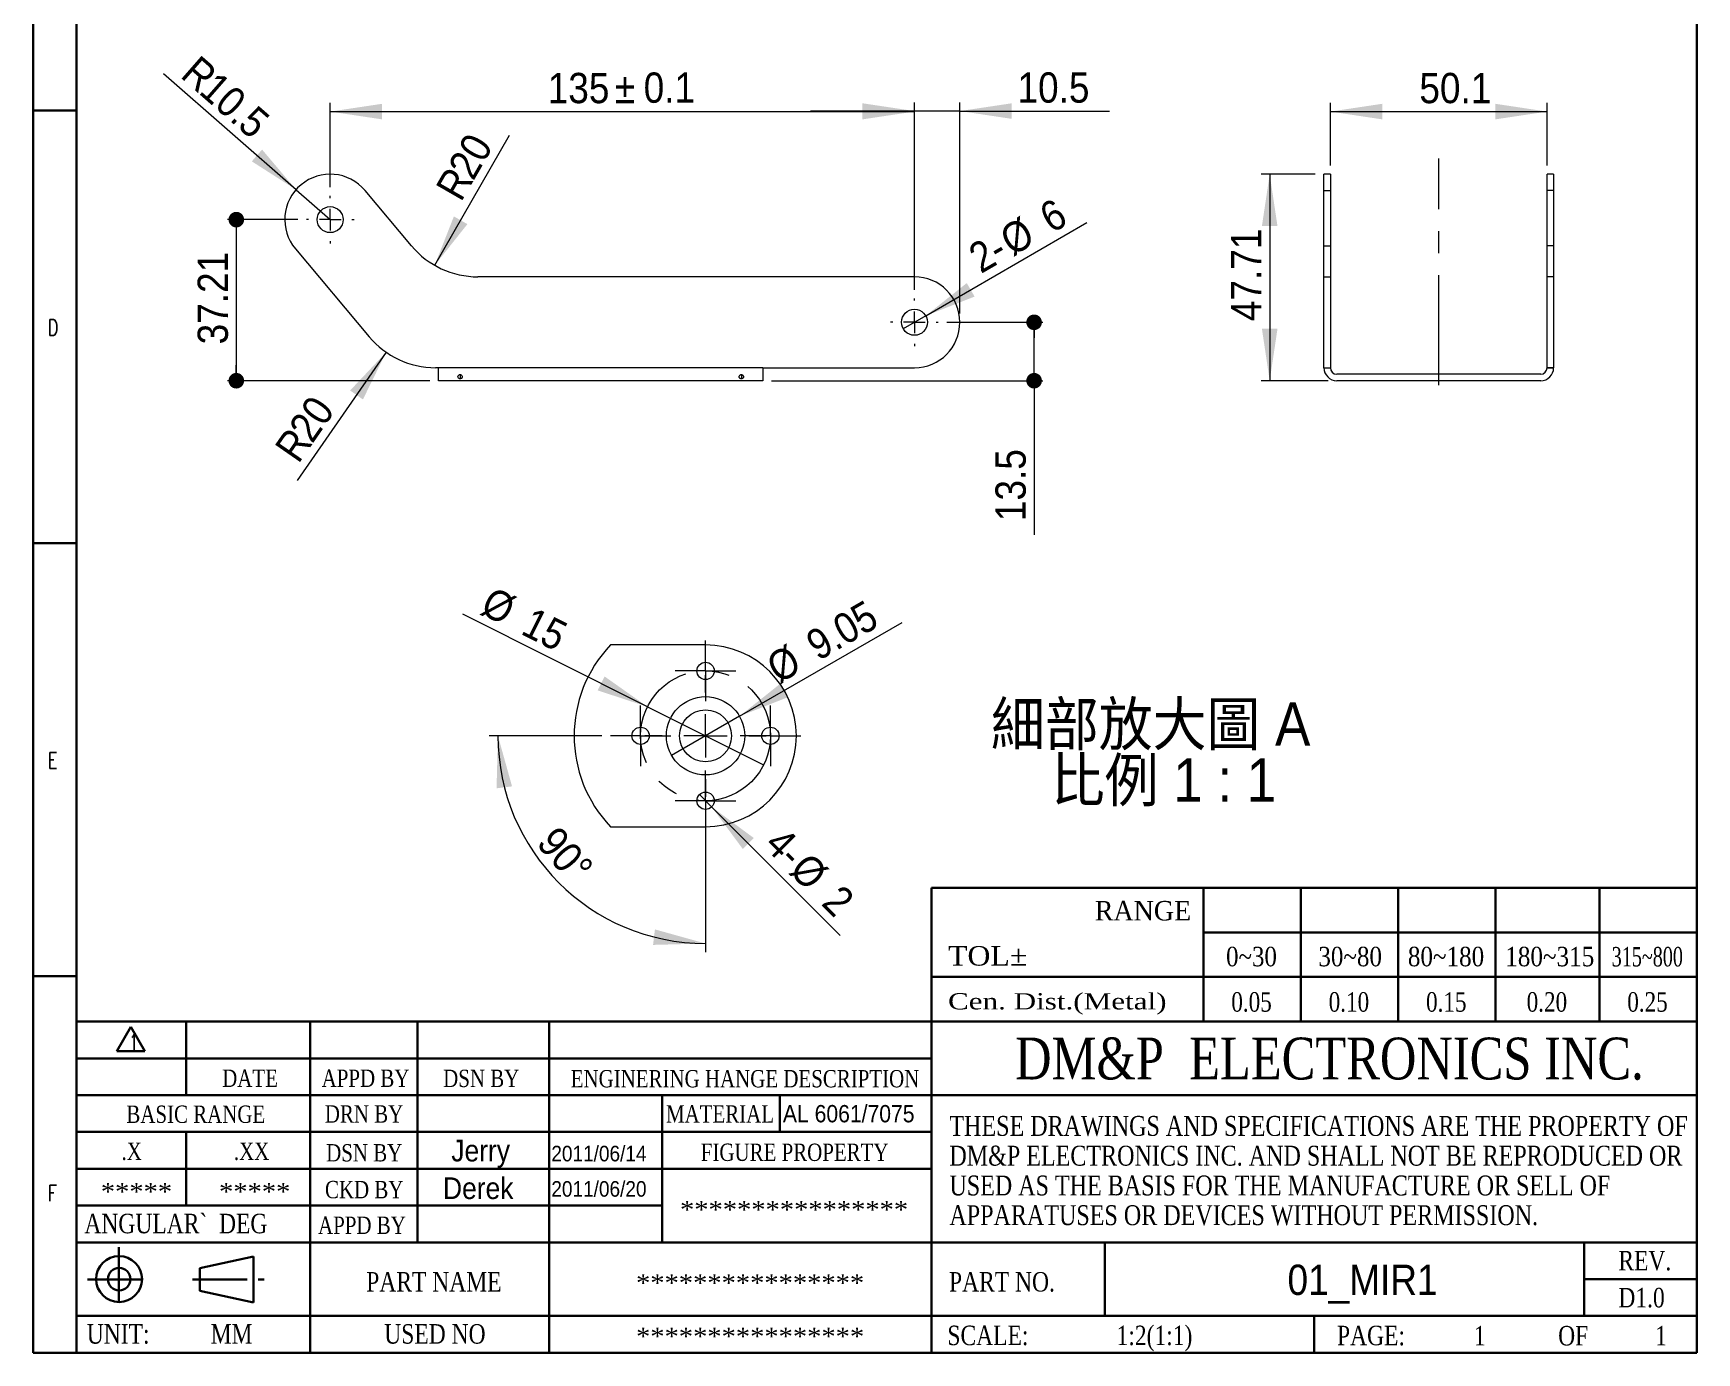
# Model space of a CAD drawing. Header units: millimetres. Extents: x 10 to 202, y 2 to 295.
# Drawn here: x 10 to 202.2, y 2.5 to 154.9 of the extents above; entities that cross this region are included whole.
import ezdxf

# ---------------------------------------------------------------- set-up
doc = ezdxf.new("R2010")
doc.units = ezdxf.units.MM
doc.header["$PDSIZE"] = -1
doc.linetypes.add('CENTER', pattern=[10.16, 6.35, -1.27, 1.27, -1.27])
doc.linetypes.add('CENTERX2', pattern=[20.32, 12.7, -2.54, 2.54, -2.54])
doc.layers.add('SLD-0', color=179, linetype='Continuous')
for name, color, linetype, lineweight in [('中心線2', 1, 'CENTER', 15), ('尺寸標柱線', 3, 'Continuous', 15), ('文字線性', 179, 'Continuous', 15)]:
    doc.layers.add(name, color=color, linetype=linetype, lineweight=lineweight)
doc.styles.add('SLDTEXTSTYLE0', font='GOTHIC.TTF', dxfattribs={"width": 0.913})
doc.styles.add('SLDTEXTSTYLE10', font='times.ttf', dxfattribs={"width": 1.26888})
doc.styles.add('SLDTEXTSTYLE11', font='times.ttf', dxfattribs={"width": 0.786331})
doc.styles.add('SLDTEXTSTYLE12', font='times.ttf', dxfattribs={"width": 0.8})
doc.styles.add('SLDTEXTSTYLE13', font='times.ttf', dxfattribs={"width": 1.090687})
doc.styles.add('SLDTEXTSTYLE14', font='txt_____.ttf', dxfattribs={"width": 0.75})
doc.styles.add('SLDTEXTSTYLE15', font='txt_____.ttf', dxfattribs={"width": 0.7})
doc.styles.add('SLDTEXTSTYLE16', font='GOTHIC.TTF', dxfattribs={"width": 0.913, "bigfont": 'bigfont'})
doc.styles.add('SLDTEXTSTYLE3', font='times.ttf', dxfattribs={"width": 0.950828})
doc.styles.add('SLDTEXTSTYLE4', font='times.ttf', dxfattribs={"width": 1.081739})
doc.styles.add('SLDTEXTSTYLE5', font='times.ttf', dxfattribs={"width": 0.846979})
doc.styles.add('SLDTEXTSTYLE6', font='times.ttf', dxfattribs={"width": 0.850598})
doc.styles.add('SLDTEXTSTYLE7', font='times.ttf', dxfattribs={"width": 0.853029})
doc.styles.add('SLDTEXTSTYLE8', font='times.ttf', dxfattribs={"width": 0.854773})
doc.styles.add('SLDTEXTSTYLE9', font='times.ttf', dxfattribs={"width": 0.683818})
doc.dimstyles.new('SLDDIMSTYLE0', dxfattribs={"dimtxt": 3.5, "dimasz": 6, "dimexe": 0, "dimexo": 0.0625, "dimgap": 0.875, "dimtad": 2, "dimlfac": 2, "dimrnd": 1e-09, "dimzin": 12, "dimdsep": 46, "dimtxsty": 'SLDTEXTSTYLE0', "dimsah": 1, "dimcen": 0.09, "dimadec": 0, "dimazin": 0, "dimtfac": 1, "dimtofl": 0, "dimtmove": 0, "dimatfit": 3, "dimfxl": 0, "dimtolj": 1, "dimtzin": 12, "dimarcsym": 0})
doc.dimstyles.new('SLDDIMSTYLE13', dxfattribs={"dimtxt": 3.5, "dimasz": 6, "dimexe": 0, "dimexo": 0.0625, "dimgap": 0.875, "dimtad": 2, "dimdec": 1, "dimlfac": 2, "dimrnd": 1e-09, "dimzin": 12, "dimdsep": 46, "dimtxsty": 'SLDTEXTSTYLE0', "dimsah": 1, "dimcen": 0.09, "dimadec": 0, "dimazin": 0, "dimtfac": 1, "dimtofl": 0, "dimtmove": 0, "dimatfit": 3, "dimfxl": 0, "dimtolj": 1, "dimtzin": 12, "dimarcsym": 0})
doc.dimstyles.new('SLDDIMSTYLE14', dxfattribs={"dimtxt": 3.5, "dimasz": 6, "dimexe": 0, "dimexo": 0.0625, "dimgap": 0.875, "dimtad": 2, "dimrnd": 1e-09, "dimzin": 12, "dimdsep": 46, "dimtxsty": 'SLDTEXTSTYLE0', "dimsah": 1, "dimcen": 0.09, "dimadec": 0, "dimazin": 0, "dimtfac": 1, "dimtmove": 0, "dimatfit": 3, "dimfxl": 0, "dimtolj": 1, "dimtzin": 12, "dimarcsym": 0})
doc.dimstyles.new('SLDDIMSTYLE15', dxfattribs={"dimtxt": 3.5, "dimasz": 6, "dimexe": 0, "dimexo": 0.0625, "dimgap": 0.875, "dimtad": 2, "dimrnd": 1e-09, "dimzin": 12, "dimdsep": 46, "dimtxsty": 'SLDTEXTSTYLE0', "dimsah": 1, "dimcen": 0.09, "dimadec": 0, "dimazin": 0, "dimtfac": 1, "dimtmove": 0, "dimatfit": 3, "dimfxl": 0, "dimtolj": 1, "dimtzin": 12, "dimarcsym": 0})
doc.dimstyles.new('SLDDIMSTYLE16', dxfattribs={"dimtxt": 3.5, "dimasz": 6, "dimexe": 0, "dimexo": 0.0625, "dimgap": 0.875, "dimtad": 2, "dimdec": 4, "dimzin": 12, "dimdsep": 46, "dimtxsty": 'SLDTEXTSTYLE0', "dimsah": 1, "dimcen": 0.09, "dimazin": 0, "dimtfac": 1, "dimtofl": 0, "dimtmove": 0, "dimatfit": 3, "dimfxl": 0, "dimtolj": 1, "dimtzin": 12, "dimarcsym": 0})
doc.dimstyles.new('SLDDIMSTYLE3', dxfattribs={"dimtxt": 3.5, "dimasz": 6, "dimexe": 0, "dimexo": 0.0625, "dimgap": 0.875, "dimtad": 2, "dimdec": 1, "dimlfac": 2, "dimrnd": 1e-09, "dimzin": 12, "dimdsep": 46, "dimtxsty": 'SLDTEXTSTYLE0', "dimsah": 1, "dimcen": 0.09, "dimadec": 0, "dimazin": 0, "dimtfac": 1, "dimtdec": 1, "dimtofl": 0, "dimtmove": 0, "dimatfit": 3, "dimfxl": 0, "dimtolj": 1, "dimtzin": 12, "dimarcsym": 0})
doc.dimstyles.new('SLDDIMSTYLE4', dxfattribs={"dimtxt": 3.5, "dimasz": 1.8, "dimexe": 0, "dimexo": 0.0625, "dimgap": 0.875, "dimtad": 2, "dimlfac": 2, "dimrnd": 1e-09, "dimzin": 12, "dimdsep": 46, "dimtxsty": 'SLDTEXTSTYLE0', "dimblk1": 'DOT', "dimblk2": 'DOT', "dimsah": 1, "dimcen": 0.09, "dimadec": 0, "dimazin": 0, "dimtfac": 1, "dimtofl": 0, "dimtmove": 0, "dimatfit": 3, "dimldrblk": 'DOT', "dimfxl": 0, "dimtolj": 1, "dimtzin": 12, "dimarcsym": 0})
doc.dimstyles.new('SLDDIMSTYLE5', dxfattribs={"dimtxt": 3.5, "dimasz": 1.8, "dimexe": 0, "dimexo": 0.0625, "dimgap": 0.875, "dimtad": 2, "dimdec": 1, "dimlfac": 2, "dimrnd": 1e-09, "dimzin": 12, "dimdsep": 46, "dimtxsty": 'SLDTEXTSTYLE0', "dimblk1": 'DOT', "dimblk2": 'DOT', "dimsah": 1, "dimcen": 0.09, "dimadec": 0, "dimazin": 0, "dimtfac": 1, "dimtdec": 1, "dimtofl": 0, "dimtmove": 0, "dimatfit": 3, "dimldrblk": 'DOT', "dimfxl": 0, "dimtolj": 1, "dimtzin": 12, "dimarcsym": 0})
doc.dimstyles.new('SLDDIMSTYLE6', dxfattribs={"dimtxt": 3.5, "dimasz": 6, "dimexe": 0, "dimexo": 0.0625, "dimgap": 0.875, "dimtad": 2, "dimdec": 1, "dimlfac": 2, "dimrnd": 1e-09, "dimzin": 12, "dimdsep": 46, "dimtxsty": 'SLDTEXTSTYLE0', "dimsah": 1, "dimcen": 0.09, "dimadec": 0, "dimazin": 0, "dimtfac": 1, "dimtdec": 1, "dimtofl": 0, "dimtmove": 0, "dimatfit": 3, "dimfxl": 0, "dimtolj": 1, "dimtzin": 12, "dimarcsym": 0})
doc.dimstyles.new('SLDDIMSTYLE7', dxfattribs={"dimtxt": 3.5, "dimasz": 6, "dimexe": 0, "dimexo": 0.0625, "dimgap": 0.875, "dimtad": 2, "dimlfac": 2, "dimrnd": 1e-09, "dimzin": 12, "dimdsep": 46, "dimtxsty": 'SLDTEXTSTYLE0', "dimsah": 1, "dimcen": 0.09, "dimadec": 0, "dimazin": 0, "dimtfac": 1, "dimtofl": 0, "dimtmove": 0, "dimatfit": 3, "dimfxl": 0, "dimtolj": 1, "dimtzin": 12, "dimarcsym": 0})
doc.dimstyles.new('SLDDIMSTYLE8', dxfattribs={"dimtxt": 3.5, "dimasz": 6, "dimexe": 0, "dimexo": 0.0625, "dimgap": 0.875, "dimtad": 2, "dimlfac": 2, "dimrnd": 1e-09, "dimzin": 12, "dimdsep": 46, "dimtxsty": 'SLDTEXTSTYLE0', "dimsah": 1, "dimcen": 0.09, "dimadec": 0, "dimazin": 0, "dimtfac": 1, "dimtofl": 0, "dimtmove": 1, "dimatfit": 3, "dimfxl": 0, "dimtolj": 1, "dimtzin": 12, "dimarcsym": 0})
doc.dimstyles.new('SLDDIMSTYLE9', dxfattribs={"dimtxt": 3.5, "dimasz": 6, "dimexe": 0, "dimexo": 0.0625, "dimgap": 0.875, "dimtad": 2, "dimlfac": 2, "dimrnd": 1e-09, "dimzin": 12, "dimdsep": 46, "dimtxsty": 'SLDTEXTSTYLE0', "dimsah": 1, "dimcen": 0.09, "dimadec": 0, "dimazin": 0, "dimtfac": 1, "dimtmove": 0, "dimatfit": 3, "dimfxl": 0, "dimtolj": 1, "dimtzin": 12, "dimarcsym": 0})

# ---------------------------------------------------------------- blocks, each defined once
blk = doc.blocks.new('SW_NOTE_1')
at = {"layer": 'SLD-0', "color": 0, "char_height": 2.3, "attachment_point": 1, "style": 'SLDTEXTSTYLE12'}
for s, insert in [('THESE DRAWINGS AND SPECIFICATIONS ARE THE PROPERTY OF', (0, 3.02)), ('DM&P ELECTRONICS INC. AND SHALL NOT BE REPRODUCED OR ', (0, -0.42)), ('USED AS THE BASIS FOR THE MANUFACTURE OR SELL OF ', (0, -3.86)), ('APPARATUSES OR DEVICES WITHOUT PERMISSION.', (0, -7.29))]:
    blk.add_mtext(s, dxfattribs=dict(at, insert=insert))
blk = doc.blocks.new('*D8')
at = {"layer": '尺寸標柱線', "color": 5}
for p, q in [((111.81, 125.28), (111.81, 146.93)), ((117.06, 122.53), (117.06, 146.93)), ((111.81, 145.93), (99.81, 145.93)), ((117.06, 145.93), (111.81, 145.93)), ((117.06, 145.93), (134.35, 145.93))]:
    blk.add_line(p, q, dxfattribs=at)
for points in [[(111.81, 145.93), (105.81, 146.83), (105.81, 145.03)], [(117.06, 145.93), (123.06, 145.03), (123.06, 146.83)]]:
    blk.add_solid(points, dxfattribs=at)
at = {"layer": '尺寸標柱線', "color": 5, "insert": (123.72, 150.4), "char_height": 3.5, "attachment_point": 1, "style": 'SLDTEXTSTYLE0'}
blk.add_mtext('10.5', dxfattribs=at)
blk = doc.blocks.new('*D9')
at = {"layer": '尺寸標柱線', "color": 5}
for p, q in [((44.31, 137.14), (44.31, 146.87)), ((111.81, 125.28), (111.81, 146.87)), ((44.31, 145.87), (111.81, 145.87))]:
    blk.add_line(p, q, dxfattribs=at)
for points in [[(44.31, 145.87), (50.31, 144.97), (50.31, 146.77)], [(111.81, 145.87), (105.81, 146.77), (105.81, 144.97)]]:
    blk.add_solid(points, dxfattribs=at)
at = {"layer": '尺寸標柱線', "color": 5, "char_height": 3.5, "attachment_point": 1, "style": 'SLDTEXTSTYLE0'}
for s, insert in [('135', (69.44, 150.34)), ('0.1', (80.53, 150.39)), ('%%p', (77.2, 150.34))]:
    blk.add_mtext(s, dxfattribs=dict(at, insert=insert))
blk = doc.blocks.new('_DOT')
at = {"color": 0, "linetype": 'ByBlock', "lineweight": -2}
blk.add_line((-0.5, 0), (-1, 0), dxfattribs=at)
at = {"color": 0, "linetype": 'ByBlock', "const_width": 0.5}
blk.add_lwpolyline([(-0.25, 0, 1), (0.25, 0, 1)], format="xyb", close=True, dxfattribs=at)
blk = doc.blocks.new('*D11')
at = {"layer": '尺寸標柱線', "color": 5}
for p, q in [((40.56, 133.39), (32.46, 133.39)), ((33.46, 133.39), (33.46, 114.78)), ((55.81, 114.78), (32.46, 114.78))]:
    blk.add_line(p, q, dxfattribs=at)
at = {"layer": '尺寸標柱線', "color": 5, "xscale": 1.8, "yscale": 1.8}
for p, rotation in [((33.46, 133.39, -2.38), 90.0000000000004), ((33.46, 114.78, -2.38), 270.0000000000004)]:
    blk.add_blockref('_DOT', p, dxfattribs=dict(at, rotation=rotation))
at = {"layer": '尺寸標柱線', "color": 5, "insert": (28.99, 118.98), "char_height": 3.5, "attachment_point": 1, "rotation": 90, "style": 'SLDTEXTSTYLE0'}
blk.add_mtext('37.21', dxfattribs=at)
blk = doc.blocks.new('*D12')
at = {"layer": '尺寸標柱線', "color": 5}
for p, q in [((115.56, 121.53), (126.64, 121.53)), ((125.64, 114.78), (125.64, 121.53)), ((95.31, 114.78), (126.64, 114.78)), ((125.64, 114.78), (125.64, 96.97))]:
    blk.add_line(p, q, dxfattribs=at)
at = {"layer": '尺寸標柱線', "color": 5, "xscale": 1.8, "yscale": 1.8}
for p, rotation in [((125.64, 121.53, -2.38), 90.0000000000004), ((125.64, 114.78, -2.38), 270.0000000000004)]:
    blk.add_blockref('_DOT', p, dxfattribs=dict(at, rotation=rotation))
at = {"layer": '尺寸標柱線', "color": 5, "insert": (121.17, 98.56), "char_height": 3.5, "attachment_point": 1, "rotation": 90, "style": 'SLDTEXTSTYLE0'}
blk.add_mtext('13.5', dxfattribs=at)
blk = doc.blocks.new('*D13')
at = {"layer": '尺寸標柱線', "color": 5}
for q in [(25.06, 150.25), (44.31, 133.39)]:
    blk.add_line((40.36, 136.85), q, dxfattribs=at)
blk.add_solid([(40.36, 136.85), (36.44, 141.48), (35.25, 140.12)], dxfattribs=at)
at = {"layer": '尺寸標柱線', "color": 5, "char_height": 3.5, "attachment_point": 1, "rotation": 318.7964, "style": 'SLDTEXTSTYLE0'}
for s, insert in [('R', (29.18, 152.54)), ('10.5', (31.31, 150.67))]:
    blk.add_mtext(s, dxfattribs=dict(at, insert=insert))
blk = doc.blocks.new('*D14')
at = {"layer": '尺寸標柱線', "color": 5}
blk.add_line((50.77, 118.07), (40.5, 103.26), dxfattribs=at)
blk.add_solid([(50.77, 118.07), (46.61, 113.65), (48.09, 112.62)], dxfattribs=at)
at = {"layer": '尺寸標柱線', "color": 5, "char_height": 3.5, "attachment_point": 1, "rotation": 55.2427, "style": 'SLDTEXTSTYLE0'}
for s, insert in [('20', (39.36, 109.43)), ('R', (37.75, 107.1))]:
    blk.add_mtext(s, dxfattribs=dict(at, insert=insert))
blk = doc.blocks.new('*D15')
at = {"layer": '尺寸標柱線', "color": 5}
blk.add_line((56.38, 128.11), (65.04, 143.16), dxfattribs=at)
blk.add_solid([(56.38, 128.11), (60.16, 132.87), (58.6, 133.76)], dxfattribs=at)
at = {"layer": '尺寸標柱線', "color": 5, "char_height": 3.5, "attachment_point": 1, "rotation": 60.0859, "style": 'SLDTEXTSTYLE0'}
for s, insert in [('20', (57.8, 139.53)), ('R', (56.38, 137.08))]:
    blk.add_mtext(s, dxfattribs=dict(at, insert=insert))
blk = doc.blocks.new('*D16')
at = {"layer": '尺寸標柱線', "color": 5}
for q in [(131.75, 133.04), (110.51, 120.78)]:
    blk.add_line((113.11, 122.28), q, dxfattribs=at)
blk.add_solid([(113.11, 122.28), (118.76, 124.5), (117.86, 126.06)], dxfattribs=at)
at = {"layer": '尺寸標柱線', "color": 5, "char_height": 3.5, "attachment_point": 1, "rotation": 30, "style": 'SLDTEXTSTYLE0'}
for s, insert in [('6', (125.92, 134.79)), ('%%c', (121.35, 132.15)), ('2-', (117.74, 130.13))]:
    blk.add_mtext(s, dxfattribs=dict(at, insert=insert))
blk = doc.blocks.new('SW_CENTERMARKSYMBOL_0')
at = {"layer": '中心線2', "color": 0}
for p, q in [((0, 2.5), (0, 2.75)), ((-2.5, 0), (-2.75, 0)), ((0, 0), (-1.25, 0)), ((0, 0), (0, 1.25)), ((0, 0), (0, -1.25)), ((0, 0), (1.25, 0)), ((2.5, 0), (2.75, 0)), ((0, -2.5), (0, -2.75))]:
    blk.add_line(p, q, dxfattribs=at)
blk = doc.blocks.new('SW_CENTERMARKSYMBOL_1')
at = {"layer": '中心線2', "color": 0}
for p, q in [((0, 2.5), (0, 2.75)), ((-2.5, 0), (-2.75, 0)), ((0, 0), (-1.25, 0)), ((0, 0), (0, 1.25)), ((0, 0), (0, -1.25)), ((0, 0), (1.25, 0)), ((2.5, 0), (2.75, 0)), ((0, -2.5), (0, -2.75))]:
    blk.add_line(p, q, dxfattribs=at)
blk = doc.blocks.new('*D29')
at = {"layer": '尺寸標柱線', "color": 5}
for p, q in [((159.87, 139.64), (159.87, 146.87)), ((184.92, 139.64), (184.92, 146.87)), ((159.87, 145.87), (184.92, 145.87))]:
    blk.add_line(p, q, dxfattribs=at)
for points in [[(159.87, 145.87), (165.87, 144.97), (165.87, 146.77)], [(184.92, 145.87), (178.92, 146.77), (178.92, 144.97)]]:
    blk.add_solid(points, dxfattribs=at)
at = {"layer": '尺寸標柱線', "color": 5, "insert": (170.15, 150.34), "char_height": 3.5, "attachment_point": 1, "style": 'SLDTEXTSTYLE0'}
blk.add_mtext('50.1', dxfattribs=at)
blk = doc.blocks.new('*D30')
at = {"layer": '尺寸標柱線', "color": 5}
for p, q in [((158.12, 138.64), (151.86, 138.64)), ((152.86, 138.64), (152.86, 114.78)), ((159.62, 114.78), (151.86, 114.78))]:
    blk.add_line(p, q, dxfattribs=at)
for points in [[(152.86, 138.64), (151.96, 132.64), (153.76, 132.64)], [(152.86, 114.78), (153.76, 120.78), (151.96, 120.78)]]:
    blk.add_solid(points, dxfattribs=at)
at = {"layer": '尺寸標柱線', "color": 5, "insert": (148.39, 121.66), "char_height": 3.5, "attachment_point": 1, "rotation": 90, "style": 'SLDTEXTSTYLE0'}
blk.add_mtext('47.71', dxfattribs=at)
blk = doc.blocks.new('*D31')
at = {"layer": '尺寸標柱線', "color": 5}
for q in [(59.63, 87.82), (94.38, 70.4)]:
    blk.add_line((80.97, 77.12), q, dxfattribs=at)
blk.add_solid([(80.97, 77.12), (76.01, 80.62), (75.2, 79.01)], dxfattribs=at)
at = {"layer": '尺寸標柱線', "color": 5, "char_height": 3.5, "attachment_point": 1, "rotation": 333.3794, "style": 'SLDTEXTSTYLE0'}
for s, insert in [('%%c', (63.05, 91.09)), ('15', (67.76, 88.72))]:
    blk.add_mtext(s, dxfattribs=dict(at, insert=insert))
blk = doc.blocks.new('*D32')
at = {"layer": '尺寸標柱線', "color": 5}
for q in [(110.38, 86.87), (83.76, 71.5)]:
    blk.add_line((91.59, 76.02), q, dxfattribs=at)
blk.add_solid([(91.59, 76.02), (97.24, 78.24), (96.34, 79.8)], dxfattribs=at)
at = {"layer": '尺寸標柱線', "color": 5, "char_height": 3.5, "attachment_point": 1, "rotation": 30, "style": 'SLDTEXTSTYLE0'}
for s, insert in [('9.05', (98.95, 85.4)), ('%%c', (94.38, 82.76))]:
    blk.add_mtext(s, dxfattribs=dict(at, insert=insert))
blk = doc.blocks.new('*D33')
at = {"layer": '尺寸標柱線', "color": 5}
for q in [(86.97, 66.97), (103.24, 50.7)]:
    blk.add_line((88.38, 65.55), q, dxfattribs=at)
blk.add_solid([(88.38, 65.55), (91.99, 60.68), (93.26, 61.95)], dxfattribs=at)
at = {"layer": '尺寸標柱線', "color": 5, "char_height": 3.5, "attachment_point": 1, "rotation": 315, "style": 'SLDTEXTSTYLE0'}
for s, insert in [('4-', (96.79, 63.47)), ('%%c', (99.68, 60.51)), ('2', (103.41, 56.78))]:
    blk.add_mtext(s, dxfattribs=dict(at, insert=insert))
blk = doc.blocks.new('*D34')
at = {"layer": '尺寸標柱線', "color": 5}
for p, q in [((75.68, 73.76), (62.69, 73.76)), ((87.68, 65.74), (87.68, 48.77))]:
    blk.add_line(p, q, dxfattribs=at)
blk.add_arc((87.68, 73.76), 23.99, 180, 270, dxfattribs=at)
for points in [[(63.69, 73.76), (63.53, 67.7), (65.32, 67.92)], [(87.68, 49.77), (81.83, 51.4), (81.61, 49.61)]]:
    blk.add_solid(points, dxfattribs=at)
at = {"layer": '尺寸標柱線', "color": 5, "insert": (70.66, 63.57), "char_height": 3.5, "attachment_point": 1, "rotation": 311.1492, "style": 'SLDTEXTSTYLE0'}
blk.add_mtext('90°', dxfattribs=at)
blk = doc.blocks.new('SW_NOTE_2')
at = {"layer": '文字線性', "color": 0, "char_height": 5, "attachment_point": 1, "style": 'SLDTEXTSTYLE16'}
for s, insert in [('細部放大圖 A ', (0, 6.39)), ('比例 1 : 1', (6.92, -0.08))]:
    blk.add_mtext(s, dxfattribs=dict(at, insert=insert))
blk = doc.blocks.new('SW_CENTERMARKSYMBOL_8')
at = {"layer": '中心線2', "color": 0}
for p, q in [((0, 5), (0, 7.02)), ((0, 0), (0, 2.5)), ((-5, 0), (-7.03, 0)), ((0, 0), (-2.5, 0)), ((0, 0), (0, -2.5)), ((0, 0), (2.5, 0)), ((5, 0), (7.02, 0)), ((0, -5), (0, -7.03))]:
    blk.add_line(p, q, dxfattribs=at)
blk = doc.blocks.new('SW_CENTERMARKSYMBOL_9')
at = {"layer": '中心線2', "color": 0}
for p, q in [((0, 2.5), (0, 3.5)), ((0, 0), (0, 2.5)), ((-2.5, 0), (-3.5, 0)), ((0, 0), (-2.5, 0)), ((0, 0), (0, -2.5)), ((0, 0), (2.5, 0)), ((2.5, 0), (3.5, 0)), ((0, -2.5), (0, -3.5))]:
    blk.add_line(p, q, dxfattribs=at)
blk = doc.blocks.new('SW_CENTERMARKSYMBOL_10')
at = {"layer": '中心線2', "color": 0}
for p, q in [((0, 2.5), (0, 3.5)), ((0, 0), (0, 2.5)), ((-2.5, 0), (-3.5, 0)), ((0, 0), (-2.5, 0)), ((0, 0), (0, -2.5)), ((0, 0), (2.5, 0)), ((2.5, 0), (3.5, 0)), ((0, -2.5), (0, -3.5))]:
    blk.add_line(p, q, dxfattribs=at)
blk = doc.blocks.new('SW_CENTERMARKSYMBOL_11')
at = {"layer": '中心線2', "color": 0}
for p, q in [((0, 2.5), (0, 3.5)), ((0, 0), (0, 2.5)), ((-2.5, 0), (-3.5, 0)), ((0, 0), (-2.5, 0)), ((0, 0), (0, -2.5)), ((0, 0), (2.5, 0)), ((2.5, 0), (3.5, 0)), ((0, -2.5), (0, -3.5))]:
    blk.add_line(p, q, dxfattribs=at)
blk = doc.blocks.new('SW_CENTERMARKSYMBOL_12')
at = {"layer": '中心線2', "color": 0}
for p, q in [((0, 2.5), (0, 3.5)), ((0, 0), (0, 2.5)), ((-2.5, 0), (-3.5, 0)), ((0, 0), (-2.5, 0)), ((0, 0), (0, -2.5)), ((0, 0), (2.5, 0)), ((2.5, 0), (3.5, 0)), ((0, -2.5), (0, -3.5))]:
    blk.add_line(p, q, dxfattribs=at)

msp = doc.modelspace()

# ---------------------------------------------------------------- linework, layer by layer
at = {"color": 7, "linetype": 'Continuous', "lineweight": 15}
for p, q in [((159.868796, 138.637489), (159.118796, 138.637489)), ((159.118796, 136.762124), (159.118796, 138.637489)), ((159.868796, 138.637489), (159.868796, 136.762124)), ((185.668836, 138.637489), (184.918836, 138.637489)), ((184.918836, 136.762124), (184.918836, 138.637489)), ((185.668836, 138.637489), (185.668836, 136.762124)), ((53.710814, 130.353911), (48.333686, 136.762124)), ((159.118796, 136.762124), (159.868796, 136.762124)), ((159.118796, 130.353911), (159.118796, 136.762124)), ((159.868796, 136.762124), (159.868796, 130.353911)), ((185.668836, 136.762124), (184.918836, 136.762124)), ((184.918836, 130.353911), (184.918836, 136.762124)), ((185.668836, 136.762124), (185.668836, 130.353911)), ((40.290218, 130.012854), (48.814583, 119.853911)), ((159.118796, 130.353911), (159.868796, 130.353911)), ((159.118796, 126.781787), (159.118796, 130.353911)), ((159.868796, 130.353911), (159.868796, 126.781787)), ((185.668836, 130.353911), (184.918836, 130.353911)), ((184.918836, 126.781787), (184.918836, 130.353911)), ((185.668836, 130.353911), (185.668836, 126.781787)), ((94.311952, 126.781787), (61.371259, 126.781787)), ((111.811956, 126.781778), (94.311952, 126.781787)), ((159.118796, 126.781787), (159.868796, 126.781787)), ((159.118796, 126.781778), (159.118796, 126.781787)), ((159.118796, 126.781778), (159.868796, 126.781778)), ((159.118796, 116.281777), (159.118796, 126.781778)), ((159.868796, 126.781787), (159.868796, 126.781778)), ((159.868796, 126.781778), (159.868796, 116.281777)), ((185.668836, 126.781787), (184.918836, 126.781787)), ((184.918836, 126.781778), (184.918836, 126.781787)), ((185.668836, 126.781778), (184.918836, 126.781778)), ((184.918836, 116.281777), (184.918836, 126.781778)), ((185.668836, 126.781787), (185.668836, 126.781778)), ((185.668836, 126.781778), (185.668836, 116.281777)), ((56.811951, 116.281787), (56.475028, 116.281787)), ((94.311952, 116.281767), (56.811951, 116.281767)), ((56.811951, 114.781767), (56.811951, 116.281767)), ((94.311952, 116.281767), (111.811956, 116.281777)), ((94.311952, 116.281767), (94.311952, 114.781767)), ((159.118796, 116.281777), (159.868796, 116.281777)), ((159.118796, 116.281767), (159.118796, 116.281777)), ((159.118796, 116.281767), (159.868796, 116.281767)), ((159.868796, 116.281777), (159.868796, 116.281767)), ((159.988513, 115.881812), (159.98548, 115.880076)), ((184.168836, 115.531767), (160.618796, 115.531767)), ((184.568791, 115.651484), (184.570528, 115.648451)), ((185.668836, 116.281777), (184.918836, 116.281777)), ((184.918836, 116.281767), (184.918836, 116.281777)), ((184.918836, 116.281767), (185.668836, 116.281767)), ((185.668836, 116.281777), (185.668836, 116.281767)), ((94.311952, 114.781767), (56.811951, 114.781767)), ((184.168836, 114.781767), (160.618796, 114.781767)), ((87.675509, 84.261412), (76.705945, 84.261417)), ((76.705945, 63.261405), (87.675509, 63.261412))]:
    msp.add_line(p, q, dxfattribs=at)
at = {"color": 8, "linetype": 'Continuous', "lineweight": 15}
for p, q in [((59.311952, 115.492734), (59.311952, 115.006061)), ((91.811953, 115.492734), (91.811953, 115.006061))]:
    msp.add_line(p, q, dxfattribs=at)
at = {"color": 7, "linetype": 'Continuous', "lineweight": 15}
for centre, radius in [((44.311952, 133.387489), 1.5), ((111.811952, 121.531777), 1.5), ((87.675508, 81.261413), 1.000001), ((87.675507, 73.761411), 4.525), ((87.675504, 73.761412), 3), ((80.175506, 73.761411), 1), ((95.175508, 73.761413), 1.000001), ((87.675508, 66.261413), 1.000001)]:
    msp.add_circle(centre, radius, dxfattribs=at)
for centre, radius, start, end in [((44.311952, 133.387489), 5.25, 40, 220), ((61.371259, 136.781787), 10, 220, 270), ((111.811952, 121.531777), 5.25, 270.00003271, 89.99996729), ((56.475029, 126.281787), 10, 220, 270), ((160.618796, 116.281767), 1.5, 180, 270), ((160.618796, 116.281767), 0.75, 180, 270), ((184.168836, 116.281767), 0.75, 270, 0), ((184.168836, 116.281767), 1.5, 270, 0), ((87.675507, 73.761412), 10.5, 270.00001203, 89.99998797)]:
    msp.add_arc(centre, radius, start, end, dxfattribs=at)
at = {"color": 7, "linetype": 'Continuous', "lineweight": 0}
msp.add_arc((87.675507, 73.761411), 15.184908, 136.25290506, 223.74709494, dxfattribs=at)
at = {"color": 7, "linetype": 'Continuous', "lineweight": 15}
for points in [[(59.311952, 115.006061), (59.272594, 115.006061), (59.233505, 115.013203), (59.168488, 115.037615), (59.142129, 115.054551), (59.08011, 115.114684), (59.061949, 115.165455), (59.061954, 115.248957), (59.066718, 115.277752), (59.086086, 115.335202), (59.100958, 115.364442), (59.141844, 115.418226), (59.168252, 115.443367), (59.233394, 115.480959), (59.272164, 115.492706), (59.311952, 115.492734)], [(59.311952, 115.492734), (59.351884, 115.492762), (59.390304, 115.48105), (59.455581, 115.443436), (59.48197, 115.418344), (59.543556, 115.337335), (59.562006, 115.276614), (59.561925, 115.193003), (59.557221, 115.166735), (59.537685, 115.117243), (59.522929, 115.094436), (59.481841, 115.054632), (59.455398, 115.037583), (59.390074, 115.013106), (59.351452, 115.006061), (59.311952, 115.006061)], [(91.811952, 115.006061), (91.772594, 115.006061), (91.733505, 115.013203), (91.668488, 115.037615), (91.642129, 115.054551), (91.58011, 115.114684), (91.561949, 115.165455), (91.561954, 115.248957), (91.566718, 115.277752), (91.586086, 115.335202), (91.600958, 115.364442), (91.641844, 115.418226), (91.668252, 115.443367), (91.733394, 115.480959), (91.772175, 115.492762), (91.811952, 115.492734)], [(91.811952, 115.492734), (91.851873, 115.492706), (91.890304, 115.48105), (91.955581, 115.443436), (91.98197, 115.418344), (92.043556, 115.337335), (92.062006, 115.276614), (92.061925, 115.193003), (92.057221, 115.166735), (92.037685, 115.117243), (92.022929, 115.094436), (91.981841, 115.054632), (91.955398, 115.037583), (91.890074, 115.013106), (91.851452, 115.006061), (91.811952, 115.006061)]]:
    msp.add_open_spline(points, degree=3, knots=[0, 0, 0, 0, 0.125, 0.125, 0.25, 0.25, 0.5, 0.5, 0.625, 0.625, 0.75, 0.75, 0.875, 0.875, 1, 1, 1, 1], dxfattribs=at)
at = {"layer": 'SLD-0', "color": 7, "linetype": 'Continuous', "lineweight": 30}
for p, q in [((10, 294.5), (10, 2.5)), ((10, 146), (15, 146)), ((10, 96), (15, 96)), ((113.8, 56.208203), (202.2, 56.208203)), ((113.8, 56.208203), (113.8, 40.75)), ((145.2, 56.208203), (145.2, 40.75)), ((156.45, 56.208203), (156.45, 40.75)), ((167.7, 56.208203), (167.7, 40.75)), ((178.95, 56.208203), (178.95, 40.75)), ((190.95, 56.208203), (190.95, 40.75)), ((145.2, 51.055469), (202.2, 51.055469)), ((113.8, 45.902734), (202.2, 45.902734)), ((113.8, 40.75), (202.2, 40.75)), ((29.238855, 12.275939), (35.451436, 13.601727)), ((35.451436, 13.601727), (35.451436, 8.296617)), ((29.238855, 12.275939), (29.238855, 9.65899)), ((29.238855, 9.65899), (35.451436, 8.296617)), ((202.2, 2.5), (10, 2.5))]:
    msp.add_line(p, q, dxfattribs=at)
at = {"layer": 'SLD-0', "color": 7, "lineweight": 30}
for p, q in [((15, 289.5), (15, 2.5)), ((202.2, 2.5), (202.2, 289.5)), ((15, 57.75), (15, 2.5)), ((15, 57.75), (15, 2.5)), ((15, 46), (10, 46)), ((202.2, 40.75), (15, 40.75)), ((27.669706, 40.65357), (27.669706, 32.25)), ((41.990952, 40.75), (41.990952, 15.249928)), ((54.398926, 40.75), (54.398926, 15.249928)), ((69.6, 2.5), (69.6, 40.75)), ((113.8, 40.75), (113.8, 2.5)), ((21.27295, 40.14141), (19.661188, 37.349757)), ((22.884711, 37.349757), (21.27295, 40.14141)), ((19.661188, 37.349757), (22.884711, 37.349757)), ((113.8, 36.5), (15, 36.5)), ((202.2, 32.25), (15, 32.25)), ((82.680054, 32.25), (82.680054, 15.249928)), ((96.253784, 32.25), (96.253784, 28)), ((113.8, 28), (15, 28)), ((27.669706, 28), (27.669706, 19.5)), ((113.8, 23.75), (15, 23.75)), ((82.680054, 19.5), (15, 19.5)), ((69.6, 15.249928), (15, 15.249928)), ((41.990952, 15.249928), (41.990952, 2.5)), ((69.6, 15.249928), (202.2, 15.249928)), ((133.8, 15.249928), (133.8, 6.75)), ((189.2, 6.75), (189.2, 15.249928)), ((202.2, 11), (189.2, 11)), ((15, 6.75), (202.2, 6.75)), ((158, 2.5), (158, 6.75))]:
    msp.add_line(p, q, dxfattribs=at)
at = {"layer": 'SLD-0', "color": 7, "linetype": 'CENTER', "lineweight": 30}
for p, q in [((19.892303, 14.684671), (19.892303, 7.668423)), ((16.270071, 10.961909), (23.625373, 10.961909)), ((28.380602, 10.956014), (36.671534, 10.956014))]:
    msp.add_line(p, q, dxfattribs=at)
at = {"layer": 'SLD-0', "color": 7, "linetype": 'Continuous', "lineweight": 30}
for centre, radius in [((19.912001, 11.008058), 2.651387), ((19.920447, 11.00507), 1.302772)]:
    msp.add_circle(centre, radius, dxfattribs=at)
at = {"layer": '中心線2', "color": 1, "linetype": 'CENTERX2', "lineweight": 0}
msp.add_line((172.393816, 114.281777), (172.393816, 140.436379), dxfattribs=at)
msp.add_circle((87.675506, 73.761412), 7.5, dxfattribs=at)
at = {"layer": '尺寸標柱線', "color": 5, "lineweight": 0}
msp.add_point((117.061952, 121.531777), dxfattribs=at)

# ---------------------------------------------------------------- block references
at = {"layer": 'SLD-0', "color": 7}
msp.add_blockref('SW_NOTE_1', (115.85331, 26.829865), dxfattribs=at)
at = {"layer": '中心線2', "color": 1}
for name, p in [('SW_CENTERMARKSYMBOL_1', (44.311952, 133.387489)), ('SW_CENTERMARKSYMBOL_0', (111.811952, 121.531777)), ('SW_CENTERMARKSYMBOL_12', (87.675509, 81.261411)), ('SW_CENTERMARKSYMBOL_8', (87.675509, 73.761412)), ('SW_CENTERMARKSYMBOL_11', (80.175505, 73.761412)), ('SW_CENTERMARKSYMBOL_9', (95.175509, 73.761412)), ('SW_CENTERMARKSYMBOL_10', (87.675509, 66.261412))]:
    msp.add_blockref(name, p, dxfattribs=at)
at = {"layer": '文字線性', "color": 116}
msp.add_blockref('SW_NOTE_2', (120.651928, 71.241891), dxfattribs=at)

# ---------------------------------------------------------------- texts
at = {"layer": 'SLD-0', "color": 7, "attachment_point": 1}
for s, insert, char_height, style in [('D', (11.666667, 121.852425), 1.852083, 'SLDTEXTSTYLE14'), ('E', (11.666667, 71.852425), 1.852083, 'SLDTEXTSTYLE14'), ('RANGE', (132.65198, 54.684077), 2.25, 'SLDTEXTSTYLE3'), ('TOL±', (115.691583, 49.470602), 2.25, 'SLDTEXTSTYLE4'), ('0~30', (147.81881, 49.389671), 2.25, 'SLDTEXTSTYLE5'), ('30~80', (158.48586, 49.389671), 2.25, 'SLDTEXTSTYLE6'), ('80~180', (168.825, 49.389671), 2.25, 'SLDTEXTSTYLE7'), ('180~315', (180.075, 49.389671), 2.25, 'SLDTEXTSTYLE8'), ('315~800', (192.375, 49.37087), 2.25, 'SLDTEXTSTYLE9'), ('Cen. Dist.(Metal)', (115.691583, 44.033979), 1.875, 'SLDTEXTSTYLE10'), ('0.05', (148.425, 44.147457), 2.25, 'SLDTEXTSTYLE11'), ('0.10', (159.675, 44.147457), 2.25, 'SLDTEXTSTYLE11'), ('0.15', (170.925, 44.147457), 2.25, 'SLDTEXTSTYLE11'), ('0.20', (182.55, 44.147457), 2.25, 'SLDTEXTSTYLE11'), ('0.25', (194.175, 44.147457), 2.25, 'SLDTEXTSTYLE11'), ('1', (21.06793, 39.251727), 1.8, 'SLDTEXTSTYLE15'), ('DM&P  ELECTRONICS INC.', (123.441439, 38.90286), 4.83, 'SLDTEXTSTYLE12'), ('DATE', (31.828312, 35.205695), 2, 'SLDTEXTSTYLE12'), ('APPD BY', (43.320634, 35.205695), 2, 'SLDTEXTSTYLE12'), ('DSN BY', (57.360048, 35.189654), 2, 'SLDTEXTSTYLE12'), ('ENGINERING HANGE DESCRIPTION', (72.099712, 35.155168), 2, 'SLDTEXTSTYLE12'), ('BASIC RANGE', (20.756734, 31.050283), 2, 'SLDTEXTSTYLE12'), ('DRN BY', (43.687119, 31.08105), 2, 'SLDTEXTSTYLE12'), ('MATERIAL', (83.108821, 31.08105), 2, 'SLDTEXTSTYLE12'), ('.X', (20.197147, 26.769539), 2, 'SLDTEXTSTYLE12'), ('.XX', (33.174872, 26.769539), 2, 'SLDTEXTSTYLE12'), ('DSN BY', (43.840744, 26.594802), 2, 'SLDTEXTSTYLE12'), ('FIGURE PROPERTY', (87.128668, 26.655168), 2, 'SLDTEXTSTYLE12'), ('F', (11.666667, 21.852425), 1.852083, 'SLDTEXTSTYLE14'), ('*****', (17.803076, 22.1132), 2, 'SLDTEXTSTYLE13'), ('*****', (31.46633, 22.1132), 2, 'SLDTEXTSTYLE13'), ('CKD BY', (43.704633, 22.344802), 2, 'SLDTEXTSTYLE12'), ('****************', (84.725886, 20.037323), 2, 'SLDTEXTSTYLE13'), ('ANGULAR`  DEG', (15.90436, 18.549332), 2.25, 'SLDTEXTSTYLE12'), ('APPD BY', (42.904812, 18.224484), 2, 'SLDTEXTSTYLE12'), ('REV.', (193.140737, 14.263964), 2.25, 'SLDTEXTSTYLE12'), ('PART NAME', (48.47219, 11.818511), 2.25, 'SLDTEXTSTYLE12'), ('****************', (79.645155, 11.568819), 2, 'SLDTEXTSTYLE13'), ('PART NO.', (115.806468, 11.818511), 2.25, 'SLDTEXTSTYLE12'), ('D1.0', (193.140737, 9.988477), 2.25, 'SLDTEXTSTYLE12'), ('UNIT:', (16.181511, 5.799712), 2.25, 'SLDTEXTSTYLE12'), ('MM', (30.494902, 5.799712), 2.25, 'SLDTEXTSTYLE12'), ('USED NO', (50.554164, 5.799712), 2.25, 'SLDTEXTSTYLE12'), ('****************', (79.645155, 5.379054), 2, 'SLDTEXTSTYLE13'), ('SCALE:', (115.618767, 5.628746), 2.25, 'SLDTEXTSTYLE12'), ('1:2(1:1)', (135.166212, 5.628746), 2.25, 'SLDTEXTSTYLE12'), ('PAGE:', (160.636936, 5.615788), 2.25, 'SLDTEXTSTYLE12'), ('1', (176.457793, 5.594062), 2.25, 'SLDTEXTSTYLE12'), ('OF', (186.189947, 5.594062), 2.25, 'SLDTEXTSTYLE12'), ('1', (197.393563, 5.594062), 2.25, 'SLDTEXTSTYLE12')]:
    msp.add_mtext(s, dxfattribs=dict(at, insert=insert, char_height=char_height, style=style))
at = {"layer": '文字線性', "color": 5, "attachment_point": 1, "style": 'SLDTEXTSTYLE0'}
for s, insert, char_height in [('AL 6061/7075', (96.615137, 31.112941), 2), ('Jerry', (58.300666, 27.096395), 2.5), ('2011/06/14', (69.85878, 26.407394), 1.8), ('Derek', (57.340596, 22.753524), 2.5), ('2011/06/20', (69.85878, 22.324681), 1.8), ('01_MIR1', (154.918445, 12.672881), 3.5)]:
    msp.add_mtext(s, dxfattribs=dict(at, insert=insert, char_height=char_height))

# ---------------------------------------------------------------- dimensions: what is measured, and where the dimension line sits
at = {"layer": '尺寸標柱線', "color": 5}
for center, mpoint, dimstyle, picture, middle in [((44.311952, 133.387489), (40.361992, 136.845857), 'SLDDIMSTYLE6', '*D13', (30.564753, 145.423798)), ((61.371259, 136.781787), (56.384246, 128.114049), 'SLDDIMSTYLE8', '*D15', (62.25467, 138.317203)), ((56.475029, 126.281787), (50.774011, 118.066047), 'SLDDIMSTYLE7', '*D14', (43.590342, 107.713652))]:
    dim = msp.add_radius_dim(center=center, mpoint=mpoint, dimstyle=dimstyle, dxfattribs=at)
    dim.commit()
    dim.dimension.update_dxf_attribs({"geometry": picture, "text_midpoint": middle, "dimtype": 164})
dim = msp.add_linear_dim(base=(111.811952, 145.868908), p1=(44.311952, 136.137489), p2=(111.811952, 124.281777), text='<>%%p0.1', dimstyle='SLDDIMSTYLE0', dxfattribs=at)
dim.commit()
dim.dimension.update_dxf_attribs({"geometry": '*D9', "text_midpoint": (78.216239, 145.868908), "dimtype": 160})
for base, p1, p2, dimstyle, picture, middle in [((111.811952, 145.92925), (117.061952, 121.531777), (111.811952, 124.281777), 'SLDDIMSTYLE3', '*D8', (128.239918, 145.92925)), ((184.918836, 145.868908), (159.868796, 138.637489), (184.918836, 138.637489), 'SLDDIMSTYLE13', '*D29', (174.673152, 145.868908))]:
    dim = msp.add_linear_dim(base=base, p1=p1, p2=p2, dimstyle=dimstyle, dxfattribs=at)
    dim.commit()
    dim.dimension.update_dxf_attribs({"geometry": picture, "text_midpoint": middle, "dimtype": 160})
for base, p1, p2, dimstyle, picture, middle in [((152.859988, 114.781767), (159.118796, 138.637489), (160.618796, 114.781767), 'SLDDIMSTYLE0', '*D30', (152.859988, 127.481736)), ((33.461058, 114.781767), (41.561952, 133.387489), (56.811952, 114.781767), 'SLDDIMSTYLE4', '*D11', (33.461058, 124.794465)), ((125.644246, 121.531777), (94.311952, 114.781767), (114.561952, 121.531777), 'SLDDIMSTYLE5', '*D12', (125.644246, 103.078915))]:
    dim = msp.add_linear_dim(base=base, p1=p1, p2=p2, angle=90, dimstyle=dimstyle, dxfattribs=at)
    dim.commit()
    dim.dimension.update_dxf_attribs({"geometry": picture, "text_midpoint": middle, "dimtype": 160})
for p1, p2, text, dimstyle, picture, middle in [((110.512914, 120.781777), (113.110991, 122.281777), '2-<>', 'SLDDIMSTYLE9', '*D16', (125.388025, 129.36993)), ((86.9684, 66.968518), (88.382613, 65.554305), '4-<>', 'SLDDIMSTYLE15', '*D33', (98.052556, 55.884382))]:
    dim = msp.add_diameter_dim_2p(p1=p1, p2=p2, text=text, dimstyle=dimstyle, dxfattribs=at)
    dim.commit()
    dim.dimension.update_dxf_attribs({"geometry": picture, "text_midpoint": middle, "dimtype": 163})
for p1, p2, dimstyle, picture, middle in [((94.380456, 70.400809), (80.970557, 77.122015), 'SLDDIMSTYLE14', '*D31', (65.582447, 84.834739)), ((83.756741, 71.498912), (91.594271, 76.023912), 'SLDDIMSTYLE15', '*D32', (102.989298, 82.602838))]:
    dim = msp.add_diameter_dim_2p(p1=p1, p2=p2, dimstyle=dimstyle, dxfattribs=at)
    dim.commit()
    dim.dimension.update_dxf_attribs({"geometry": picture, "text_midpoint": middle, "dimtype": 163})
dim = msp.add_angular_dim_2l(base=(70.714271, 56.800176), line1=((76.675506, 73.761412), (83.675506, 73.761412)), line2=((87.675506, 66.736412), (87.675506, 80.786412)), dimstyle='SLDDIMSTYLE16', dxfattribs=at)
dim.commit()
dim.dimension.update_dxf_attribs({"geometry": '*D34', "text_midpoint": (69.613484, 57.977548), "dimtype": 162})

doc.saveas('drawing.dxf')
